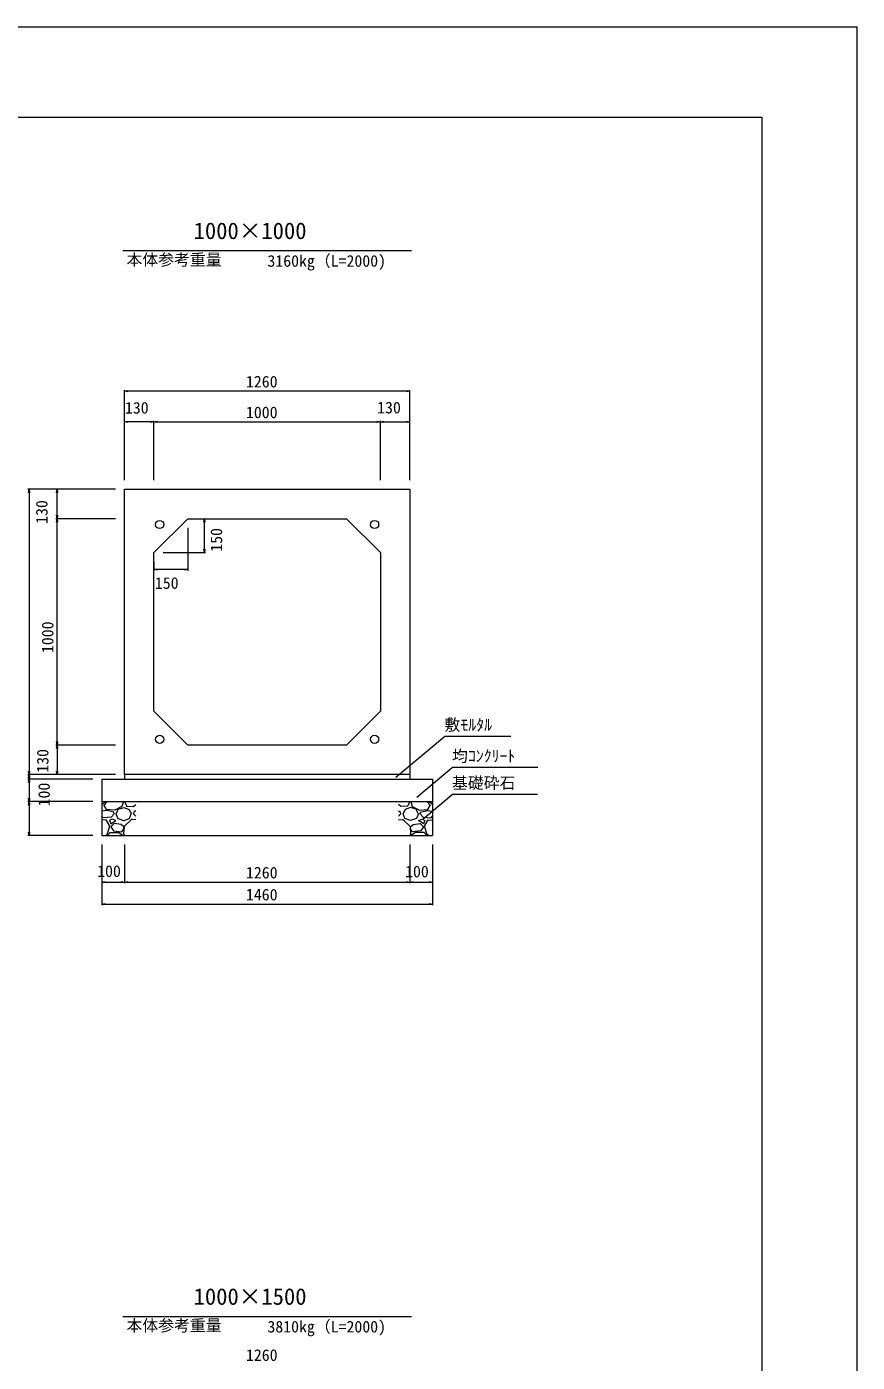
# Model space of a CAD drawing. Units: millimetres on the paper. Extents: x 0 to 841, y 0 to 594.
# Drawn here: x 657.6 to 841, y 299 to 594 of the extents above; entities that cross this region are included whole.
import ezdxf
from ezdxf.enums import TextEntityAlignment as Align

# ---------------------------------------------------------------- set-up
doc = ezdxf.new("R2010")
doc.units = ezdxf.units.MM
for name, color, linetype, lineweight in [('D-STR-DIM（寸法）', 7, 'Continuous', 18), ('D-STR-HTXT（旗揚げ）', 4, 'Continuous', 18), ('D-STR-STRn（構造物）', 5, 'Continuous', 18), ('D-STR（構造物外形線）', 1, 'Continuous', 18), ('D-TTL(外枠）', 2, 'Continuous', 18), ('DEFPOINTS_2', 8, 'Continuous', 18)]:
    doc.layers.add(name, color=color, linetype=linetype, lineweight=lineweight)
doc.layers.add('D-STR-TXT（文字）', color=7, linetype='Continuous')
doc.styles.add('ＭＳ ゴシック', font='')
doc.styles.get('ＭＳ ゴシック').set_extended_font_data('MS Gothic')

msp = doc.modelspace()

# ---------------------------------------------------------------- linework, layer by layer
at = {"layer": 'D-STR-DIM（寸法）'}
for p, q in [((679.173, 493.822), (679.173, 513.744)), ((679.173, 513.494), (679.923, 513.619)), ((679.173, 513.494), (679.273, 513.494)), ((679.923, 513.369), (679.173, 513.494)), ((742.073, 513.494), (679.273, 513.494)), ((741.423, 513.619), (742.173, 513.494)), ((742.173, 513.494), (741.423, 513.369)), ((742.173, 513.494), (742.073, 513.494)), ((742.173, 493.822), (742.173, 513.744)), ((679.173, 493.822), (679.173, 506.963)), ((679.173, 506.713), (679.923, 506.838)), ((679.173, 506.713), (679.273, 506.713)), ((679.923, 506.588), (679.173, 506.713)), ((685.573, 506.713), (679.273, 506.713)), ((684.923, 506.838), (685.673, 506.713)), ((685.673, 506.713), (684.923, 506.588)), ((685.673, 506.713), (685.573, 506.713)), ((685.673, 493.822), (685.673, 506.963)), ((685.673, 493.822), (685.673, 506.963)), ((685.673, 506.713), (686.423, 506.838)), ((685.673, 506.713), (685.773, 506.713)), ((686.423, 506.588), (685.673, 506.713)), ((685.773, 506.713), (735.573, 506.713)), ((734.923, 506.838), (735.673, 506.713)), ((735.673, 506.713), (734.923, 506.588)), ((735.673, 506.713), (735.573, 506.713)), ((735.673, 493.822), (735.673, 506.963)), ((735.673, 493.822), (735.673, 506.963)), ((735.673, 506.713), (736.423, 506.838)), ((735.673, 506.713), (735.773, 506.713)), ((736.423, 506.588), (735.673, 506.713)), ((735.773, 506.713), (742.073, 506.713)), ((741.423, 506.838), (742.173, 506.713)), ((742.173, 506.713), (741.423, 506.588)), ((742.173, 506.713), (742.073, 506.713)), ((742.173, 493.822), (742.173, 506.963)), ((677.173, 491.822), (657.837, 491.822)), ((657.962, 491.072), (658.087, 491.822)), ((658.087, 491.822), (658.087, 491.722)), ((658.087, 491.822), (658.212, 491.072)), ((658.087, 491.722), (658.087, 428.922)), ((677.173, 491.822), (664.033, 491.822)), ((664.158, 491.072), (664.283, 491.822)), ((664.283, 491.822), (664.283, 491.722)), ((664.283, 491.822), (664.408, 491.072)), ((664.283, 485.422), (664.283, 491.722)), ((677.173, 485.322), (664.033, 485.322)), ((677.173, 485.322), (664.033, 485.322)), ((664.283, 485.322), (664.158, 486.072)), ((664.158, 484.572), (664.283, 485.322)), ((664.408, 486.072), (664.283, 485.322)), ((664.283, 485.322), (664.283, 485.422)), ((664.283, 485.322), (664.283, 485.222)), ((664.283, 485.322), (664.408, 484.572)), ((664.283, 435.422), (664.283, 485.222)), ((695.173, 485.322), (697.049, 485.322)), ((696.674, 484.572), (696.799, 485.322)), ((696.799, 485.322), (696.799, 485.222)), ((696.799, 485.322), (696.924, 484.572)), ((696.799, 477.922), (696.799, 485.222)), ((693.173, 483.322), (693.173, 473.825)), ((696.799, 477.822), (696.674, 478.572)), ((696.924, 478.572), (696.799, 477.822)), ((685.673, 475.822), (685.673, 473.825)), ((687.673, 477.822), (697.049, 477.822)), ((696.799, 477.822), (696.799, 477.922)), ((685.673, 474.075), (686.423, 474.2)), ((685.673, 474.075), (685.773, 474.075)), ((686.423, 473.95), (685.673, 474.075)), ((693.073, 474.075), (685.773, 474.075)), ((692.423, 474.2), (693.173, 474.075)), ((693.173, 474.075), (692.423, 473.95)), ((693.173, 474.075), (693.073, 474.075)), ((677.173, 435.322), (664.033, 435.322)), ((677.173, 435.322), (664.033, 435.322)), ((664.283, 435.322), (664.158, 436.072)), ((664.158, 434.572), (664.283, 435.322)), ((664.408, 436.072), (664.283, 435.322)), ((664.283, 435.322), (664.283, 435.422)), ((664.283, 435.322), (664.283, 435.222)), ((664.283, 435.322), (664.408, 434.572)), ((664.283, 435.222), (664.283, 428.922)), ((677.173, 428.822), (657.837, 428.822)), ((677.173, 428.822), (657.837, 428.822)), ((672.173, 427.822), (657.837, 427.822)), ((672.173, 427.822), (657.837, 427.822)), ((658.087, 428.822), (657.962, 429.572)), ((657.962, 428.072), (658.087, 428.822)), ((658.087, 427.822), (657.962, 428.572)), ((657.962, 427.072), (658.087, 427.822)), ((658.212, 429.572), (658.087, 428.822)), ((658.087, 428.822), (658.087, 428.922)), ((658.087, 428.822), (658.087, 428.722)), ((658.087, 428.822), (658.212, 428.072)), ((658.087, 428.722), (658.087, 427.922)), ((658.212, 428.572), (658.087, 427.822)), ((658.087, 427.822), (658.087, 427.922)), ((658.087, 427.822), (658.087, 427.722)), ((658.087, 427.822), (658.212, 427.072)), ((677.173, 428.822), (664.033, 428.822)), ((664.283, 428.822), (664.158, 429.572)), ((664.408, 429.572), (664.283, 428.822)), ((664.283, 428.822), (664.283, 428.922)), ((658.087, 427.722), (658.087, 422.922)), ((672.173, 422.822), (657.837, 422.822)), ((672.173, 422.822), (657.837, 422.822)), ((658.087, 422.822), (657.962, 423.572)), ((657.962, 422.072), (658.087, 422.822)), ((658.212, 423.572), (658.087, 422.822)), ((658.087, 422.822), (658.087, 422.922)), ((658.087, 422.822), (658.087, 422.722)), ((658.087, 422.822), (658.212, 422.072)), ((658.087, 422.722), (658.087, 415.422)), ((658.087, 415.322), (657.962, 416.072)), ((658.212, 416.072), (658.087, 415.322)), ((672.173, 415.322), (657.837, 415.322)), ((658.087, 415.322), (658.087, 415.422)), ((674.173, 413.322), (674.173, 399.932)), ((674.173, 413.322), (674.173, 404.785)), ((679.173, 413.322), (679.173, 404.785)), ((742.177, 413.322), (742.177, 404.785)), ((742.177, 413.322), (742.177, 404.785)), ((742.177, 413.322), (742.177, 404.785)), ((747.173, 413.322), (747.173, 404.785)), ((747.173, 413.322), (747.173, 404.785)), ((747.173, 413.322), (747.173, 399.932)), ((679.173, 412.322), (679.173, 404.785)), ((674.173, 405.035), (674.923, 405.16)), ((674.173, 405.035), (674.273, 405.035)), ((674.923, 404.91), (674.173, 405.035)), ((674.273, 405.035), (679.073, 405.035)), ((678.423, 405.16), (679.173, 405.035)), ((679.173, 405.035), (678.423, 404.91)), ((679.173, 405.035), (679.073, 405.035)), ((679.173, 405.035), (679.923, 405.16)), ((679.173, 405.035), (679.273, 405.035)), ((679.923, 404.91), (679.173, 405.035)), ((679.273, 405.035), (742.077, 405.035)), ((741.427, 405.16), (742.177, 405.035)), ((742.177, 405.035), (741.427, 404.91)), ((742.177, 405.035), (742.077, 405.035)), ((742.177, 405.035), (742.927, 405.16)), ((742.177, 405.035), (742.927, 405.16)), ((742.177, 405.035), (742.277, 405.035)), ((742.927, 404.91), (742.177, 405.035)), ((742.177, 405.035), (742.277, 405.035)), ((742.927, 404.91), (742.177, 405.035)), ((742.277, 405.035), (747.073, 405.035)), ((742.277, 405.035), (747.073, 405.035)), ((746.423, 405.16), (747.173, 405.035)), ((746.423, 405.16), (747.173, 405.035)), ((747.173, 405.035), (746.423, 404.91)), ((747.173, 405.035), (746.423, 404.91)), ((747.173, 405.035), (747.073, 405.035)), ((747.173, 405.035), (747.073, 405.035)), ((674.173, 400.182), (674.923, 400.307)), ((674.173, 400.182), (674.273, 400.182)), ((674.923, 400.057), (674.173, 400.182)), ((674.273, 400.182), (747.073, 400.182)), ((746.423, 400.307), (747.173, 400.182)), ((747.173, 400.182), (746.423, 400.057)), ((747.173, 400.182), (747.073, 400.182))]:
    msp.add_line(p, q, dxfattribs=at)
at = {"layer": 'D-STR-HTXT（旗揚げ）'}
for p, q in [((678.781, 544.544), (742.565, 544.544)), ((739.106, 428.224), (749.839, 437.242)), ((764.501, 437.242), (749.839, 437.242)), ((743.699, 423.809), (751.498, 430.362)), ((770.423, 430.362), (751.498, 430.362)), ((745.024, 418.97), (751.498, 424.409)), ((770.361, 424.409), (751.498, 424.409)), ((678.781, 309.123), (742.565, 309.123))]:
    msp.add_line(p, q, dxfattribs=at)
at = {"layer": 'D-STR-STRn（構造物）'}
for p, q in [((674.173, 427.822), (747.173, 427.822)), ((674.173, 427.822), (674.173, 415.322)), ((679.173, 428.822), (679.173, 427.822)), ((742.173, 428.822), (742.173, 427.822)), ((747.173, 427.822), (747.173, 415.322)), ((674.173, 422.822), (747.173, 422.822)), ((674.173, 422.17), (675.018, 422.822)), ((674.636, 421.994), (675.382, 422.822)), ((675.176, 421.09), (674.651, 421.99)), ((678.914, 422.818), (678.614, 421.768)), ((679.169, 422.822), (679.574, 421.861)), ((681.162, 421.774), (681.673, 422.17)), ((740.185, 421.774), (739.673, 422.17)), ((742.177, 422.822), (741.772, 421.861)), ((742.433, 422.818), (742.733, 421.768)), ((746.71, 421.994), (745.965, 422.822)), ((746.17, 421.09), (746.695, 421.99)), ((747.173, 422.17), (746.329, 422.822)), ((675.318, 420.86), (674.173, 420.74)), ((674.484, 419.243), (674.173, 419.582)), ((676.206, 419.374), (674.481, 419.224)), ((677.031, 420.959), (675.156, 421.109)), ((676.808, 420.498), (675.308, 420.873)), ((676.886, 420.119), (676.211, 419.369)), ((676.887, 420.114), (676.812, 420.489)), ((678.615, 421.764), (677.04, 420.939)), ((677.255, 420.121), (677.705, 419.071)), ((677.334, 420.118), (677.784, 421.168)), ((677.705, 419.063), (678.98, 418.688)), ((677.787, 421.169), (678.987, 421.544)), ((678.984, 421.543), (680.184, 421.093)), ((678.99, 418.689), (680.265, 419.064)), ((679.582, 421.84), (681.157, 421.765)), ((680.187, 421.092), (680.637, 420.117)), ((680.259, 419.072), (680.634, 420.122)), ((681.673, 419.582), (681.159, 420.143)), ((681.16, 420.121), (681.385, 420.721)), ((681.673, 420.74), (681.393, 420.71)), ((739.673, 420.74), (739.954, 420.71)), ((739.673, 419.582), (740.188, 420.143)), ((740.187, 420.121), (739.962, 420.721)), ((741.765, 421.84), (740.19, 421.765)), ((741.159, 421.092), (740.709, 420.117)), ((741.087, 419.072), (740.712, 420.122)), ((742.356, 418.689), (741.081, 419.064)), ((742.363, 421.543), (741.163, 421.093)), ((743.559, 421.169), (742.359, 421.544)), ((743.641, 419.063), (742.366, 418.688)), ((742.731, 421.764), (744.306, 420.939)), ((744.012, 420.118), (743.562, 421.168)), ((744.092, 420.121), (743.642, 419.071)), ((744.315, 420.959), (746.19, 421.109)), ((744.459, 420.114), (744.534, 420.489)), ((744.46, 420.119), (745.135, 419.369)), ((744.538, 420.498), (746.038, 420.873)), ((745.14, 419.374), (746.865, 419.224)), ((746.029, 420.86), (747.173, 420.74)), ((746.863, 419.243), (747.173, 419.582)), ((675.088, 418.761), (674.173, 418.838)), ((675.928, 417.423), (675.103, 418.773)), ((675.312, 415.542), (675.912, 417.417)), ((675.382, 415.322), (675.986, 415.994)), ((675.833, 418.694), (676.133, 417.944)), ((676.36, 418.916), (675.835, 418.691)), ((675.986, 415.994), (677.936, 415.994)), ((676.134, 417.946), (677.259, 418.621)), ((676.134, 417.272), (676.734, 416.372)), ((676.886, 418.019), (676.136, 417.269)), ((677.264, 418.62), (676.364, 418.92)), ((676.739, 416.366), (678.614, 416.141)), ((678.395, 417.798), (676.895, 418.023)), ((677.934, 416.011), (678.909, 415.336)), ((679.002, 417.253), (678.402, 417.778)), ((678.613, 416.145), (678.988, 416.82)), ((679.058, 417.348), (678.983, 415.773)), ((678.986, 416.819), (678.986, 417.269)), ((680.788, 418.918), (679.063, 417.343)), ((681.673, 418.838), (680.788, 418.911)), ((739.673, 418.838), (740.558, 418.911)), ((740.558, 418.918), (742.283, 417.343)), ((742.289, 417.348), (742.364, 415.773)), ((742.344, 417.253), (742.944, 417.778)), ((742.733, 416.145), (742.358, 416.82)), ((742.36, 416.819), (742.36, 417.269)), ((743.413, 416.011), (742.438, 415.336)), ((744.608, 416.366), (742.733, 416.141)), ((742.952, 417.798), (744.452, 418.023)), ((745.36, 415.994), (743.41, 415.994)), ((744.083, 418.62), (744.983, 418.92)), ((745.213, 417.946), (744.088, 418.621)), ((744.46, 418.019), (745.21, 417.269)), ((745.213, 417.272), (744.613, 416.372)), ((744.986, 418.916), (745.511, 418.691)), ((745.513, 418.694), (745.213, 417.944)), ((745.965, 415.322), (745.36, 415.994)), ((745.419, 417.423), (746.244, 418.773)), ((746.034, 415.542), (745.434, 417.417)), ((746.258, 418.761), (747.173, 418.838)), ((674.173, 415.322), (747.173, 415.322)), ((675.018, 415.322), (675.312, 415.549)), ((678.974, 415.786), (679.169, 415.322)), ((742.372, 415.786), (742.177, 415.322)), ((746.329, 415.322), (746.035, 415.549))]:
    msp.add_line(p, q, dxfattribs=at)
at = {"layer": 'D-STR（構造物外形線）'}
for p, q in [((679.173, 491.822), (742.173, 491.822)), ((679.173, 428.822), (679.173, 491.822)), ((742.173, 491.822), (742.173, 428.822)), ((685.673, 477.822), (693.173, 485.322)), ((693.173, 485.322), (728.173, 485.322)), ((728.173, 485.322), (735.673, 477.822)), ((685.673, 442.822), (685.673, 477.822)), ((735.673, 477.822), (735.673, 442.822)), ((693.173, 435.322), (685.673, 442.822)), ((735.673, 442.822), (728.173, 435.322)), ((728.173, 435.322), (693.173, 435.322)), ((742.173, 428.822), (679.173, 428.822))]:
    msp.add_line(p, q, dxfattribs=at)
for centre in [(686.948, 484.047), (734.398, 484.047), (686.948, 436.597), (734.398, 436.597)]:
    msp.add_circle(centre, 0.9, dxfattribs=at)
at = {"layer": 'D-TTL(外枠）'}
for p in [(25, 574), (820, 20)]:
    msp.add_line(p, (820, 574), dxfattribs=at)
at = {"layer": 'DEFPOINTS_2'}
for p in [(0, 594), (841, 0)]:
    msp.add_line(p, (841, 594), dxfattribs=at)

# ---------------------------------------------------------------- texts
at = {"layer": 'D-STR-DIM（寸法）', "style": 'ＭＳ ゴシック'}
for s, p in [('1260', (705.992, 513.544)), ('130', (679.264, 507.769)), ('130', (734.961, 507.815)), ('1000', (705.992, 506.763)), ('150', (685.879, 469.059)), ('100', (673.129, 405.413)), ('1260', (705.994, 405.085)), ('100', (741.131, 405.33)), ('100', (741.131, 405.33)), ('1460', (705.992, 400.232)), ('1260', (705.992, 298.514))]:
    msp.add_text(s, height=2.566, dxfattribs=at).set_placement(p, align=Align.BOTTOM_LEFT)
for s, p in [('130', (662.946, 484.181)), ('150', (701.497, 478.028)), ('1000', (664.233, 455.641)), ('130', (663.143, 429.212)), ('100', (663.446, 421.778))]:
    msp.add_text(s, height=2.566, rotation=90, dxfattribs=at).set_placement(p, align=Align.BOTTOM_LEFT)
at = {"layer": 'D-STR-TXT（文字）', "style": 'ＭＳ ゴシック'}
for s, height, p in [('1000×1000', 3.666, (694.43, 545.992)), ('本体参考重量', 2.566, (679.612, 540.477)), ('3160kg（L=2000)', 2.566, (710.732, 540.213)), ('敷ﾓﾙﾀﾙ', 2.566, (749.839, 437.742)), ('均ｺﾝｸﾘｰﾄ', 2.566, (751.498, 430.862)), ('基礎砕石', 2.566, (751.498, 424.909)), ('1000×1500', 3.666, (694.43, 310.572)), ('本体参考重量', 2.566, (679.612, 305.056)), ('3810kg（L=2000)', 2.566, (710.732, 304.793))]:
    msp.add_text(s, height=height, dxfattribs=at).set_placement(p, align=Align.BOTTOM_LEFT)

doc.saveas('drawing.dxf')
